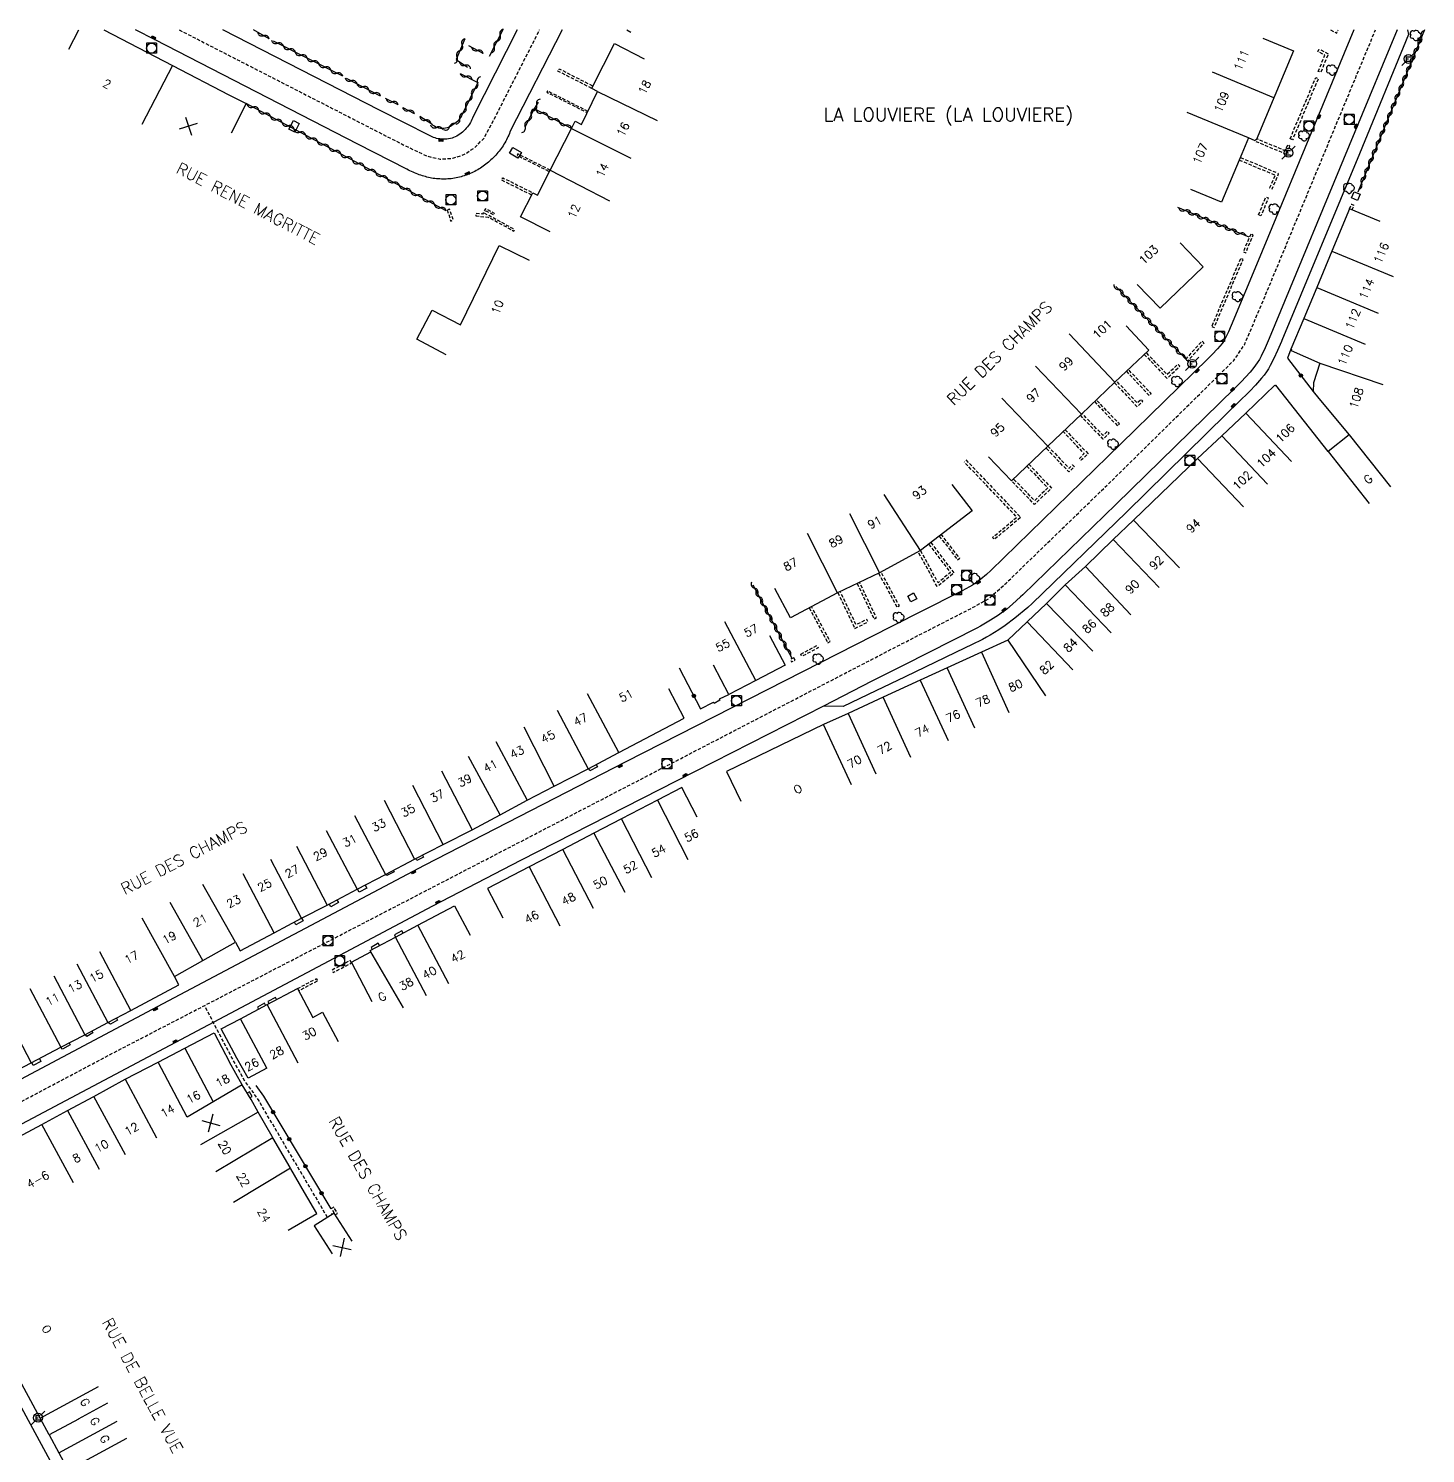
# Model space of a CAD drawing. Header units: millimetres. Extents: x 137000 to 138000, y 128000 to 129000.
# Drawn here: x 137395.5 to 137605.7, y 128785.8 to 129000.2 of the extents above; entities that cross this region are included whole.
import ezdxf
from ezdxf.enums import TextEntityAlignment as Align

# ---------------------------------------------------------------- set-up
doc = ezdxf.new("R2010")
doc.units = ezdxf.units.MM
doc.linetypes.add('DASHED', pattern=[0.75, 0.5, -0.25])
doc.layers.get('0').update_dxf_attribs({"linetype": 'CONTINUOUS'})
for name, color, linetype in [('w0001', 6, 'DASHED'), ('w0008', 7, 'CONTINUOUS'), ('w0100', 7, 'CONTINUOUS'), ('W0112', 1, 'DASHED'), ('w0300', 7, 'CONTINUOUS'), ('w0310', 3, 'CONTINUOUS'), ('w0322', 7, 'CONTINUOUS'), ('w0400', 7, 'CONTINUOUS'), ('w0420', 7, 'CONTINUOUS'), ('W0471', 7, 'CONTINUOUS'), ('w0980', 7, 'CONTINUOUS'), ('w0989', 7, 'CONTINUOUS'), ('w0991', 7, 'CONTINUOUS'), ('W1102', 7, 'CONTINUOUS'), ('W1471', 7, 'CONTINUOUS')]:
    doc.layers.add(name, color=color, linetype=linetype)
doc.styles.get("Standard").update_dxf_attribs({"font": 'romans.shx', "width": 0.85})

# ---------------------------------------------------------------- blocks, each defined once
blk = doc.blocks.new('T471')
for p, q in [((-0.333334, 0.333334), (-0.333334, -0.333334)), ((-0.333334, 0.333334), (0.333334, 0.333334)), ((-0.333334, 0), (0, 0)), ((0.500001, 0.500001), (1.000002, 1.000002)), ((-0.500001, -0.500001), (-1.000002, -1.000002)), ((-0.333334, -0.333334), (0.333334, -0.333334))]:
    blk.add_line(p, q)
blk.add_ellipse((0, 0), major_axis=(0.471405, 0.471405), ratio=1, start_param=5.4977871438, end_param=11.780972451)
blk = doc.blocks.new('T400')
for p, q in [((-0.15, 0.3), (0.15, 0.3)), ((-0.15, -0.25), (-0.15, 0.3)), ((-0.15, 0.15), (0.15, 0.15)), ((-0.15, 0), (0.15, 0)), ((0.15, 0.3), (0.15, -0.25)), ((-0.15, -0.15), (0.15, -0.15)), ((-0.15, -0.25), (-0.15, -0.3)), ((-0.15, -0.3), (0.15, -0.3)), ((0.15, -0.3), (0.15, -0.25))]:
    blk.add_line(p, q)
blk = doc.blocks.new('T420')
for p, q in [((0.75, 0.75), (-0.75, 0.75)), ((-0.75, 0.75), (-0.75, -0.75)), ((0.75, 0.75), (0.75, -0.75)), ((0.75, -0.75), (-0.75, -0.75))]:
    blk.add_line(p, q)
blk.add_ellipse((0, 0), major_axis=(-0.53, 0.53), ratio=1, start_param=3.926991, end_param=10.210176)
blk = doc.blocks.new('T300')
for p, q in [((-0.8, 0.51), (-0.86, 0.34)), ((-0.86, 0.34), (-0.86, 0.17)), ((-0.86, 0.17), (-0.74, 0.06)), ((-0.69, 0.63), (-0.8, 0.51)), ((-0.8, -0.06), (-0.74, 0.06)), ((-0.74, 0.06), (-0.69, 0.11)), ((-0.57, 0.69), (-0.69, 0.63)), ((-0.46, 0.69), (-0.57, 0.69)), ((-0.29, 0.63), (-0.46, 0.69)), ((-0.29, 0.63), (-0.17, 0.74)), ((-0.23, 0.57), (-0.29, 0.63)), ((-0.17, 0.74), (-0.06, 0.8)), ((-0.06, 0.8), (0.06, 0.8)), ((0.06, 0.8), (0.23, 0.74)), ((0.23, 0.74), (0.34, 0.63)), ((0.34, 0.63), (0.4, 0.51)), ((0.46, 0.46), (0.34, 0.46)), ((0.4, 0.51), (0.4, 0.46)), ((0.57, 0.4), (0.46, 0.46)), ((0.57, 0.4), (0.69, 0.29)), ((0.69, 0.29), (0.74, 0.17)), ((0.74, 0.06), (0.69, -0.17)), ((0.74, 0.17), (0.74, 0.06)), ((-0.8, -0.17), (-0.8, -0.06)), ((-0.8, -0.23), (-0.8, -0.17)), ((-0.74, -0.34), (-0.8, -0.23)), ((-0.69, -0.4), (-0.74, -0.34)), ((-0.51, -0.46), (-0.69, -0.4)), ((-0.4, -0.46), (-0.51, -0.46)), ((-0.4, -0.46), (-0.34, -0.46)), ((-0.34, -0.46), (-0.34, -0.4)), ((-0.34, -0.51), (-0.34, -0.46)), ((-0.29, -0.63), (-0.34, -0.51)), ((-0.17, -0.74), (-0.29, -0.63)), ((-0.06, -0.8), (-0.17, -0.74)), ((0.06, -0.8), (-0.06, -0.8)), ((0.17, -0.74), (0.06, -0.8)), ((0.23, -0.69), (0.17, -0.74)), ((0.29, -0.46), (0.23, -0.46)), ((0.29, -0.63), (0.23, -0.69)), ((0.46, -0.4), (0.29, -0.46)), ((0.34, -0.51), (0.29, -0.63)), ((0.34, -0.51), (0.34, -0.46)), ((0.57, -0.34), (0.46, -0.4)), ((0.63, -0.29), (0.57, -0.34)), ((0.69, -0.17), (0.63, -0.29))]:
    blk.add_line(p, q)
blk = doc.blocks.new('t112o')
at = {"color": 0, "linetype": 'Continuous'}
for p, q in [((-0.5, 0.5), (0.5, 0.5)), ((-0.5, -0.5), (-0.5, 0.5)), ((0.5, 0.5), (0.5, -0.5)), ((0.5, -0.5), (-0.5, -0.5))]:
    blk.add_line(p, q, dxfattribs=at)
blk = doc.blocks.new('t310o')
at = {"color": 0, "linetype": 'Continuous'}
for centre, start, end in [((-0.5, 0.38), 216.8699, 323.1304), ((0.5, -0.37), 36.8699, 143.1303)]:
    blk.add_arc(centre, 0.625, start, end, dxfattribs=at)
blk = doc.blocks.new('t322o')
at = {"color": 0, "linetype": 'Continuous'}
for radius in [0.25, 0.15]:
    blk.add_circle((0, 0), radius, dxfattribs=at)
blk = doc.blocks.new('t991o')
at = {"color": 0, "linetype": 'Continuous'}
for p, q in [((-1, 1), (1, -1)), ((-1, -1), (1, 1))]:
    blk.add_line(p, q, dxfattribs=at)
blk = doc.blocks.new('T1471')
at = {"color": 0, "linetype": 'Continuous', "flags": 128}
blk.add_lwpolyline([(-0.75, -0.5), (-0.75, 0.5), (0.75, 0.5), (0.75, -0.5), (-0.75, -0.5)], dxfattribs=at)

msp = doc.modelspace()

# ---------------------------------------------------------------- linework, layer by layer
at = {"layer": 'w0001', "flags": 128}
for points in [[(137292.49, 128776), (137308.42, 128789.08), (137324.67, 128798.32), (137340, 128807.02), (137364.55, 128821.47), (137378.3, 128830.16), (137408.28, 128846.05), (137526.91, 128907.59), (137538.05, 128913.29), (137540.02, 128914.42), (137542.64, 128916.75), (137558.45, 128932.08), (137574.46, 128947.84), (137576.91, 128950.26), (137578.5, 128952.6), (137581.34, 128959.3), (137598.22, 129000)], [(137418.2, 129000), (137451.77, 128982.78), (137455.48, 128981.01), (137457.46, 128980.56), (137459.37, 128980.67), (137461.14, 128981.27), (137462.81, 128982.38), (137464.07, 128983.72), (137465.54, 128986.45), (137472.44, 129000)], [(137440.52, 128821.3), (137437.99, 128825.58), (137433.59, 128833.04), (137430.22, 128838.81), (137429.37, 128840.07), (137428.2, 128841.62), (137426.33, 128844.95), (137422.01, 128853.18)]]:
    msp.add_lwpolyline(points, dxfattribs=at)
at = {"layer": 'w0008', "flags": 128}
for points in [[(137603.02, 129000), (137603.2, 128999.29), (137595.81, 128981.36), (137584.13, 128953.25), (137584.07, 128953.11), (137583.45, 128951.73), (137582.92, 128950.57), (137582.38, 128949.47), (137582.12, 128949), (137581.83, 128948.55), (137581.48, 128948.05), (137581.09, 128947.58), (137580.14, 128946.52), (137579.29, 128945.65), (137575.82, 128942.24), (137560.77, 128927.44), (137546.58, 128913.68), (137545.91, 128913.07), (137543.94, 128911.47), (137542.48, 128910.36), (137541.52, 128909.69), (137540.9, 128909.29), (137540.26, 128908.91), (137539.68, 128908.59), (137539.09, 128908.28), (137537.45, 128907.46), (137536.47, 128906.98), (137527.44, 128902.62), (137523.02, 128900.55), (137518.14, 128898.18), (137515.16, 128898.22), (137493.07, 128887.01), (137469.57, 128874.98), (137456.33, 128868.13), (137416.79, 128847.17), (137379.6, 128827.43)], [(137594.96, 129000), (137590.23, 128988.61), (137580.56, 128965.25), (137576.52, 128955.5), (137576.11, 128954.56), (137575.67, 128953.66), (137575.43, 128953.23), (137575.15, 128952.82), (137574.82, 128952.4), (137574.46, 128952), (137573.63, 128951.16), (137573.02, 128950.55), (137559.88, 128937.68), (137540.35, 128918.66), (137539.66, 128918.02), (137538.84, 128917.33), (137538.44, 128917.02), (137538.02, 128916.73), (137537.57, 128916.44), (137537.11, 128916.17), (137536.01, 128915.58), (137535.34, 128915.23), (137525.28, 128910.14), (137485.42, 128889.83), (137455.06, 128874.27), (137415.76, 128853.42), (137383.13, 128836.11)], [(137475.82, 129000), (137467.98, 128984.64), (137467.89, 128984.4), (137467.79, 128984.16), (137467.68, 128983.92), (137467.57, 128983.69), (137467.45, 128983.46), (137467.33, 128983.23), (137467.2, 128983.01), (137467.07, 128982.78), (137466.93, 128982.57), (137466.78, 128982.35), (137466.63, 128982.14), (137466.48, 128981.93), (137466.33, 128981.73), (137466.16, 128981.53), (137466, 128981.34), (137465.83, 128981.14), (137465.66, 128980.96), (137465.48, 128980.77), (137465.29, 128980.59), (137465.11, 128980.42), (137464.92, 128980.25), (137464.73, 128980.08), (137464.54, 128979.93), (137464.34, 128979.77), (137464.14, 128979.63), (137463.95, 128979.48), (137463.74, 128979.34), (137463.54, 128979.21), (137463.33, 128979.08), (137463.12, 128978.95), (137462.9, 128978.83), (137462.68, 128978.71), (137462.46, 128978.6), (137462.24, 128978.49), (137462.01, 128978.39), (137461.78, 128978.29), (137461.55, 128978.2), (137461.32, 128978.11), (137461.09, 128978.03), (137460.85, 128977.96), (137460.62, 128977.89), (137460.38, 128977.82), (137460.14, 128977.76), (137459.89, 128977.71), (137459.65, 128977.67), (137459.4, 128977.63), (137459.15, 128977.6), (137458.9, 128977.57), (137458.65, 128977.56), (137458.4, 128977.54), (137458.16, 128977.54), (137457.91, 128977.54), (137457.66, 128977.55), (137457.41, 128977.56), (137457.16, 128977.57), (137456.91, 128977.6), (137456.66, 128977.62), (137456.42, 128977.65), (137456.18, 128977.69), (137455.95, 128977.74), (137455.71, 128977.79), (137455.48, 128977.85), (137455.25, 128977.91), (137455.02, 128977.98), (137454.79, 128978.05), (137454.56, 128978.12), (137454.33, 128978.2), (137454.09, 128978.28), (137453.86, 128978.37), (137453.62, 128978.47), (137453.39, 128978.57), (137453.16, 128978.67), (137452.93, 128978.78), (137452.7, 128978.9), (137452.48, 128979.02), (137445.09, 128982.81), (137414.58, 128998.5), (137411.65, 129000)], [(137469.06, 129000), (137462.45, 128986.97), (137462.35, 128986.73), (137462.25, 128986.5), (137462.14, 128986.27), (137462.02, 128986.04), (137461.88, 128985.82), (137461.74, 128985.61), (137461.58, 128985.4), (137461.41, 128985.2), (137461.23, 128985), (137461.04, 128984.81), (137460.84, 128984.63), (137460.64, 128984.46), (137460.42, 128984.3), (137460.2, 128984.15), (137459.97, 128984.02), (137459.74, 128983.91), (137459.5, 128983.81), (137459.26, 128983.72), (137459.01, 128983.65), (137458.75, 128983.6), (137458.49, 128983.56), (137458.22, 128983.54), (137457.96, 128983.54), (137457.69, 128983.55), (137457.43, 128983.58), (137457.16, 128983.62), (137456.93, 128983.67), (137456.71, 128983.73), (137456.49, 128983.8), (137456.28, 128983.88), (137456.07, 128983.98), (137455.87, 128984.09), (137448.35, 128987.92), (137424.77, 129000)], [(137601.5, 129000), (137595.11, 128984.66), (137582.21, 128953.56), (137581.61, 128952.17), (137581.03, 128950.92), (137580.75, 128950.39), (137580.42, 128949.88), (137579.91, 128949.18), (137579.36, 128948.51), (137578, 128947.01), (137577.02, 128946.01), (137559.22, 128928.62), (137545.15, 128914.99), (137544.82, 128914.69), (137543.6, 128913.59), (137542.72, 128912.84), (137542.11, 128912.35), (137541.5, 128911.92), (137540.29, 128911.15), (137538.78, 128910.26), (137538.22, 128909.96), (137527.23, 128904.38), (137522.41, 128901.99), (137515.16, 128898.22)], [(137499.48, 128899.32), (137499.57, 128899.12), (137498.69, 128898.65), (137498.6, 128898.85)], [(137480.97, 128889.45), (137481.15, 128889.11), (137479.98, 128888.52), (137479.82, 128888.83)], [(137454.8, 128875.8), (137454.95, 128875.5), (137453.98, 128875.01), (137453.83, 128875.3)], [(137450.41, 128873.52), (137450.53, 128873.28), (137449.43, 128872.72), (137449.31, 128872.95)], [(137446.18, 128871.31), (137446.43, 128870.83), (137445.26, 128870.24), (137445.02, 128870.7)], [(137441.94, 128869.08), (137442.16, 128868.66), (137441.01, 128868.04), (137440.79, 128868.47)], [(137436.63, 128866.3), (137436.85, 128865.92), (137435.77, 128865.33), (137435.56, 128865.73)], [(137451.88, 128864.07), (137451.7, 128864.41), (137450.59, 128863.81), (137450.75, 128863.48)], [(137448.32, 128862.21), (137448.15, 128862.54), (137447.07, 128861.92), (137447.22, 128861.63)], [(137432.86, 128854.08), (137432.69, 128854.4), (137431.53, 128853.79), (137431.7, 128853.47)], [(137431.2, 128853.21), (137431.03, 128853.51), (137429.97, 128852.93), (137430.13, 128852.63)], [(137408.76, 128851.29), (137408.93, 128850.96), (137407.84, 128850.36), (137407.48, 128850.61)], [(137405.08, 128849.35), (137405.23, 128849.07), (137404.28, 128848.51), (137404.1, 128848.84)], [(137401.63, 128847.54), (137401.79, 128847.24), (137400.65, 128846.63), (137400.39, 128846.89)], [(137397.17, 128845.2), (137397.4, 128844.76), (137396.25, 128844.16), (137396.02, 128844.6)], [(137428.85, 128839.31), (137429.17, 128839.49), (137428.8, 128840.19), (137428.45, 128839.98)], [(137390.73, 128799.49), (137397.12, 128787.74)], [(137397.12, 128787.74), (137411.29, 128761.65), (137432.95, 128721.66)]]:
    msp.add_lwpolyline(points, dxfattribs=at)
at = {"layer": 'w0100', "flags": 128}
for points in [[(137401.61, 128997.1), (137403.11, 129000)], [(137406.88, 129000), (137417.21, 128994.63), (137425.68, 128990.23), (137428.28, 128988.91), (137426.01, 128984.45)], [(137581.25, 128998.77), (137585.87, 128996.85), (137580.27, 128983.4), (137580.17, 128983.43), (137580.12, 128983.31), (137579.11, 128983.73), (137578.12, 128981.37), (137575.05, 128974.05), (137570.44, 128975.98)], [(137474.03, 128969.6), (137469.58, 128971.87), (137471.42, 128975.48), (137472.12, 128975.15), (137474.05, 128978.88), (137477.22, 128985.17), (137477.77, 128986.26), (137478.74, 128985.78), (137481.15, 128990.74), (137480.28, 128991.2), (137480.4, 128991.45), (137483.73, 128997.93), (137488.18, 128995.64)], [(137598.91, 128971.15), (137594.3, 128973.07), (137591.66, 128966.72), (137589.37, 128961.22), (137587.43, 128956.56), (137585.46, 128951.95), (137585.58, 128951.88), (137585.52, 128951.75), (137589.86, 128949.83), (137588.87, 128946.9), (137588.83, 128945.57), (137589.69, 128944.51), (137594.28, 128939.08), (137591.09, 128936.55), (137583.24, 128946.52), (137583.12, 128946.44), (137583.05, 128946.52), (137578.7, 128942.33), (137575.08, 128938.89), (137571.46, 128935.48), (137561.82, 128926.24), (137558.76, 128923.29), (137554.56, 128919.26), (137551.53, 128916.49), (137548.71, 128913.69), (137545.82, 128910.92), (137542.91, 128908.18), (137538.91, 128906.37), (137533.76, 128904.01), (137529.71, 128902.14), (137524.13, 128899.56), (137518.88, 128897.14), (137515.16, 128895.46), (137500.56, 128888.41), (137502.74, 128883.91)], [(137458.37, 128951.1), (137453.94, 128953.44), (137456.26, 128957.84), (137460.51, 128955.62), (137466.36, 128967.55), (137470.85, 128965.35)], [(137568.82, 128967.94), (137572.29, 128964.34), (137565.8, 128958.1), (137562.34, 128961.7)], [(137560.68, 128955.45), (137564.12, 128951.82), (137559.02, 128946.99), (137553.96, 128942.18), (137548.89, 128937.33), (137543.45, 128932.15), (137540, 128935.77)], [(137534.49, 128931.59), (137537.53, 128927.62), (137529.74, 128921.65), (137523.59, 128918.31), (137517.24, 128915.29), (137510.17, 128911.52), (137507.82, 128915.93)], [(137507.04, 128908.84), (137509.37, 128904.42), (137504.96, 128902.09), (137500.93, 128899.99), (137498.62, 128904.42)], [(137391.69, 128842.35), (137395.95, 128844.56), (137400.39, 128846.89), (137404, 128848.79), (137407.48, 128850.61), (137410.91, 128852.44), (137418.13, 128856.29), (137417.51, 128857.57), (137421.74, 128859.93), (137426.66, 128862.69), (137427.37, 128861.42), (137427.37, 128861.42), (137432.49, 128864.1), (137436.63, 128866.3), (137440.48, 128868.3), (137444.96, 128870.67), (137449.23, 128872.91), (137453.63, 128875.2), (137457.92, 128877.4), (137462.28, 128879.64), (137466.48, 128881.85), (137470.54, 128884.08), (137474.65, 128886.17), (137479.73, 128888.78), (137484.35, 128891.26), (137494.21, 128896.43), (137491.89, 128900.86)], [(137496.15, 128881.53), (137493.86, 128885.97), (137490.17, 128884.06), (137484.74, 128881.28), (137480.62, 128879.12), (137475.92, 128876.67), (137470.87, 128874.05), (137464.62, 128870.81), (137466.92, 128866.37)], [(137447.23, 128853.74), (137444.13, 128859.69), (137447.06, 128861.24), (137446.92, 128861.48), (137450.75, 128863.48), (137454.1, 128865.26), (137459.64, 128868.18), (137461.97, 128863.76)], [(137426.86, 128845.24), (137424.54, 128849.67), (137427.45, 128851.19), (137431.43, 128853.33), (137435.99, 128855.72), (137435.99, 128855.72), (137438.31, 128851.37), (137439.78, 128852.16), (137442.13, 128847.74)], [(137403.03, 128790.95), (137398.64, 128788.57), (137397.26, 128791.1), (137385.77, 128812.28), (137379.63, 128823.63), (137380.32, 128826.03), (137384.87, 128828.46), (137390.24, 128831.32), (137394.73, 128833.76), (137397.55, 128835.28), (137401.39, 128837.36), (137405.37, 128839.51), (137410.09, 128842.08), (137415.03, 128844.66), (137419.05, 128846.78), (137423.48, 128849.09), (137425.79, 128844.66)], [(137434.58, 128819.35), (137438.9, 128821.86), (137437.05, 128825.04), (137437.05, 128825.04), (137434.99, 128828.59), (137434.88, 128828.78), (137434.88, 128828.78), (137432.29, 128833.27), (137432.18, 128833.45), (137432.18, 128833.45), (137430.09, 128837.15), (137429.02, 128839.02), (137429.02, 128839.02), (137427.7, 128841.26), (137425.79, 128844.66)], [(137431.4, 128843.74), (137428.56, 128842.23), (137426.86, 128845.24)], [(137444.21, 128817.74), (137441.5, 128821.94), (137438.51, 128820.01), (137441.22, 128815.81)], [(137398.64, 128788.57), (137400.08, 128785.88), (137401.51, 128783.25), (137402.96, 128780.6), (137404.39, 128777.96), (137405.81, 128775.33), (137407.23, 128772.68), (137409.95, 128767.68), (137412.29, 128763.36), (137415.33, 128757.75), (137417.19, 128754.27), (137421.6, 128756.62)]]:
    msp.add_lwpolyline(points, dxfattribs=at)
at = {"layer": 'W0112', "flags": 128}
for points in [[(137591.47, 129000), (137592.38, 128999.49), (137592.59, 129000)], [(137480.28, 128991.2), (137475.18, 128993.8), (137475.36, 128994.15), (137480.45, 128991.55)], [(137479.69, 128987.74), (137473.63, 128990.8), (137473.53, 128990.61), (137479.6, 128987.55)], [(137580.19, 128983.22), (137584.8, 128981.3), (137585.34, 128982.51), (137584.97, 128982.68), (137584.6, 128981.82), (137580.34, 128983.59)], [(137474.05, 128978.88), (137469.16, 128981.32), (137469.05, 128981.11), (137473.95, 128978.66)], [(137577.71, 128980.41), (137583.12, 128978.15), (137582.29, 128976.23), (137582.66, 128976.07), (137583.64, 128978.36), (137577.87, 128980.78)], [(137471.25, 128975.13), (137466.73, 128977.38), (137466.9, 128977.74), (137471.42, 128975.48)], [(137594.3, 128973.07), (137594.59, 128973.78), (137594.96, 128973.63), (137594.67, 128972.91)], [(137563.43, 128951.17), (137566.85, 128947.56), (137568.78, 128949.39), (137568.51, 128949.68), (137568.51, 128949.68), (137566.86, 128948.13), (137563.72, 128951.44)], [(137560.73, 128948.62), (137564.17, 128944.98), (137564.46, 128945.26), (137561.02, 128948.89)], [(137558.93, 128946.9), (137562.37, 128943.28), (137563.23, 128944.12), (137562.95, 128944.4), (137562.38, 128943.85), (137559.22, 128947.18)], [(137553.78, 128942), (137557.21, 128938.41), (137558.16, 128939.32), (137557.89, 128939.61), (137557.22, 128938.97), (137554.06, 128942.28)], [(137555.93, 128944.05), (137559.39, 128940.42), (137559.68, 128940.69), (137556.22, 128944.32)], [(137551.51, 128939.83), (137554.96, 128936.22), (137553.94, 128935.23), (137553.66, 128935.52), (137554.39, 128936.23), (137551.22, 128939.56)], [(137548.92, 128937.36), (137552.1, 128934.03), (137552.63, 128934.54), (137552.91, 128934.25), (137552.08, 128933.47), (137548.63, 128937.09)], [(137536.59, 128935.28), (137544.83, 128926.64), (137540.85, 128923.3), (137540.59, 128923.61), (137544.25, 128926.67), (137536.3, 128935)], [(137546.05, 128934.63), (137549.47, 128931.05), (137546.91, 128928.59), (137543.45, 128932.15)], [(137545.76, 128934.35), (137548.9, 128931.06), (137546.92, 128929.16), (137543.74, 128932.43)], [(137532.58, 128923.82), (137535.33, 128920.24), (137535.65, 128920.48), (137532.9, 128924.07)], [(137531.29, 128922.84), (137534.8, 128918.27), (137532.52, 128916.39), (137532.26, 128916.23), (137529.41, 128921.47)], [(137530.98, 128922.6), (137534.25, 128918.33), (137532.4, 128916.8), (137529.76, 128921.66)], [(137520.22, 128916.71), (137522.76, 128911.36), (137523.12, 128911.53), (137520.58, 128916.88)], [(137523.45, 128918.23), (137526.22, 128913.14), (137526.57, 128913.33), (137523.8, 128918.42)], [(137517.31, 128915.32), (137519.88, 128909.91), (137521.86, 128910.93), (137521.68, 128911.29), (137520.07, 128910.46), (137517.67, 128915.49)], [(137513, 128913.03), (137515.81, 128907.75), (137516.16, 128907.94), (137513.35, 128913.22)], [(137444.12, 128859.59), (137443.94, 128859.95), (137441.19, 128858.5), (137441.38, 128858.14), (137444.12, 128859.59)], [(137435.99, 128855.72), (137438.86, 128857.23), (137439.04, 128856.88), (137436.18, 128855.37)], [(137441.66, 128821.69), (137442.02, 128821.9), (137441.46, 128822.85), (137441.11, 128822.65), (137441.47, 128822.04), (137441.14, 128821.85), (137441.2, 128821.74)]]:
    msp.add_lwpolyline(points, dxfattribs=at)
for points in [[(137589.6, 128993.74), (137590.6, 128996.2), (137589.56, 128996.75), (137589.75, 128997.11), (137591.11, 128996.39), (137589.97, 128993.59)], [(137585.37, 128983.61), (137589.24, 128992.84), (137589.61, 128992.69), (137585.74, 128983.45)], [(137580.62, 128972.16), (137581.72, 128974.85), (137582.09, 128974.7), (137580.99, 128972.01)], [(137458.53, 128972.91), (137459.07, 128971.23), (137459.44, 128971.35), (137458.9, 128973.03)], [(137462.82, 128972.01), (137464.71, 128971.82), (137468.57, 128969.72), (137468.69, 128969.94), (137464.19, 128972.38), (137464.41, 128972.75), (137465.53, 128972.17), (137465.65, 128972.39), (137464.31, 128973.08), (137463.85, 128972.29), (137462.85, 128972.38)], [(137578.34, 128966.61), (137578.71, 128966.46), (137579.82, 128969.16), (137579.45, 128969.31)], [(137573.57, 128955.38), (137573.94, 128955.22), (137578.3, 128965.46), (137577.93, 128965.61)], [(137569.66, 128950.41), (137572.11, 128953.17), (137572.4, 128952.9), (137569.96, 128950.14)], [(137511.73, 128906.07), (137514.17, 128907.35), (137514.35, 128907), (137511.91, 128905.71)], [(137510.68, 128905.52), (137510.16, 128905.25), (137510.34, 128904.89), (137510.87, 128905.16)]]:
    msp.add_lwpolyline(points, close=True, dxfattribs=at)
at = {"layer": 'w0310', "flags": 128}
for points in [[(137431.75, 128998.63), (137429.4, 129000)], [(137442.81, 128993.04), (137432.41, 128998.29)], [(137461.16, 128998.67), (137459.86, 128995.53), (137461.6, 128994.41)], [(137466.92, 129000), (137464.85, 128995.99)], [(137485.57, 129000), (137486.15, 128999.67)], [(137605.58, 129000), (137595.54, 128975.56)], [(137463.95, 128996.42), (137461.81, 128997.62)], [(137448.51, 128990.04), (137443.39, 128992.69)], [(137460.5, 128993.43), (137463.12, 128992.08), (137460.68, 128987.06), (137460.54, 128986.83), (137460.4, 128986.62), (137460.23, 128986.42), (137460.06, 128986.23), (137459.87, 128986.05), (137459.67, 128985.89), (137459.45, 128985.74), (137459.23, 128985.6), (137459.01, 128985.47), (137458.78, 128985.36), (137458.54, 128985.27), (137458.29, 128985.21), (137458.04, 128985.17), (137457.77, 128985.16), (137457.52, 128985.18), (137457.28, 128985.22), (137457.04, 128985.29), (137456.82, 128985.38), (137456.61, 128985.49), (137456.4, 128985.63), (137456.21, 128985.79), (137454.41, 128986.97)], [(137451.16, 128988.71), (137449.23, 128989.68)], [(137458.36, 128972.76), (137444, 128980.54), (137428.28, 128988.91)], [(137453.59, 128987.37), (137451.93, 128988.29)], [(137471.64, 128988.1), (137470.24, 128985.45)], [(137477.22, 128985.17), (137471.65, 128988.1), (137472.25, 128989.12)], [(137579.22, 128968.79), (137568.46, 128973.27)], [(137569.96, 128950.14), (137559.13, 128961.39)], [(137510.43, 128905.41), (137504.55, 128916.46)]]:
    msp.add_lwpolyline(points, dxfattribs=at)
at = {"layer": 'w0322', "flags": 128}
for points in [[(137585.46, 128951.95), (137584.98, 128950.59), (137588.83, 128945.57)], [(137493.46, 128903.99), (137496.67, 128897.82), (137498.6, 128898.85)], [(137499.49, 128899.32), (137500.93, 128899.99)], [(137429.72, 128841.12), (137430.88, 128839.54), (137441.04, 128822.6)]]:
    msp.add_lwpolyline(points, dxfattribs=at)
at = {"layer": 'W1102', "flags": 128}
for points in [[(137417.21, 128994.63), (137412.6, 128985.75)], [(137582.94, 128989.79), (137573.7, 128993.65)], [(137481.15, 128990.74), (137490.15, 128986.37)], [(137579.11, 128983.73), (137569.88, 128987.59)], [(137477.22, 128985.17), (137486.15, 128980.68)], [(137474.05, 128978.88), (137482.93, 128974.28)], [(137591.66, 128966.72), (137600.89, 128962.88)], [(137589.37, 128961.22), (137598.6, 128957.38)], [(137587.43, 128956.56), (137596.67, 128952.72)], [(137559.02, 128946.99), (137552.14, 128954.24)], [(137547.06, 128949.41), (137553.96, 128942.18)], [(137589.86, 128949.83), (137599.33, 128946.63)], [(137548.89, 128937.33), (137541.98, 128944.56)], [(137578.7, 128942.33), (137585.57, 128935.03)], [(137575.08, 128938.89), (137581.96, 128931.63)], [(137594.28, 128939.08), (137600.49, 128931.24)], [(137591.09, 128936.55), (137597.29, 128928.71)], [(137571.46, 128935.48), (137578.34, 128928.23)], [(137529.74, 128921.65), (137524.28, 128930.06)], [(137519.05, 128927.22), (137523.59, 128918.31)], [(137561.82, 128926.24), (137568.75, 128919.04)], [(137517.24, 128915.29), (137512.74, 128924.22)], [(137565.69, 128916.08), (137558.76, 128923.29)], [(137554.56, 128919.26), (137561.4, 128911.97)], [(137558.44, 128909.25), (137551.53, 128916.49)], [(137548.71, 128913.69), (137555.69, 128906.52)], [(137504.96, 128902.09), (137500.31, 128910.94)], [(137552.7, 128903.67), (137545.82, 128910.92)], [(137542.91, 128908.18), (137548.55, 128899.76)], [(137538.91, 128906.37), (137543.05, 128897.27)], [(137537.93, 128894.93), (137533.76, 128904.01)], [(137529.71, 128902.14), (137533.9, 128893.07)], [(137484.35, 128891.26), (137479.66, 128900.09)], [(137528.32, 128890.48), (137524.13, 128899.56)], [(137475.08, 128897.63), (137479.73, 128888.78)], [(137519.38, 128886.4), (137515.16, 128895.46)], [(137518.88, 128897.14), (137523.03, 128888.04)], [(137474.65, 128886.17), (137470.1, 128895.08)], [(137465.86, 128892.91), (137470.54, 128884.08)], [(137466.48, 128881.85), (137461.74, 128890.65)], [(137457.66, 128888.51), (137462.28, 128879.64)], [(137457.92, 128877.4), (137453.36, 128886.29)], [(137449.04, 128884.08), (137453.63, 128875.2)], [(137490.17, 128884.06), (137494.74, 128875.17)], [(137444.6, 128881.77), (137449.23, 128872.91)], [(137489.34, 128872.4), (137484.74, 128881.28)], [(137440.3, 128879.52), (137444.96, 128870.67)], [(137480.62, 128879.12), (137485.25, 128870.26)], [(137435.83, 128877.15), (137440.48, 128868.3)], [(137480.54, 128867.8), (137475.92, 128876.67)], [(137436.63, 128866.3), (137432.01, 128875.16)], [(137470.87, 128874.05), (137475.47, 128865.17)], [(137432.49, 128864.1), (137427.85, 128873)], [(137426.66, 128862.69), (137421.78, 128871.41)], [(137421.74, 128859.93), (137416.86, 128868.66)], [(137417.51, 128857.57), (137412.63, 128866.3)], [(137458.78, 128856.42), (137454.1, 128865.26)], [(137455.41, 128854.63), (137450.75, 128863.48)], [(137410.91, 128852.44), (137406.28, 128861.27)], [(137451.94, 128852.82), (137447.06, 128861.24)], [(137402.81, 128859.45), (137407.48, 128850.61)], [(137399.36, 128857.64), (137404, 128848.79)], [(137395.74, 128855.75), (137400.39, 128846.89)], [(137391.31, 128853.42), (137395.95, 128844.56)], [(137436.12, 128844.5), (137431.43, 128853.33)], [(137431.4, 128843.74), (137427.45, 128851.19)], [(137419.05, 128846.78), (137423.3, 128838.68)], [(137419.38, 128836.37), (137415.03, 128844.66)], [(137410.09, 128842.08), (137414.8, 128833.26)], [(137410.14, 128830.72), (137405.37, 128839.51)], [(137427.7, 128841.26), (137419.38, 128836.37)], [(137401.39, 128837.36), (137406.15, 128828.56)], [(137402.3, 128826.49), (137397.55, 128835.28)], [(137430.09, 128837.15), (137421.4, 128832.19)], [(137432.29, 128833.27), (137423.71, 128828.13)], [(137434.94, 128828.69), (137426.35, 128823.56)], [(137397.26, 128791.1), (137406.05, 128795.87)], [(137407.42, 128793.33), (137403.02, 128790.95)], [(137400.08, 128785.88), (137408.87, 128790.65)], [(137410.29, 128788.03), (137401.51, 128783.25)]]:
    msp.add_lwpolyline(points, dxfattribs=at)

# ---------------------------------------------------------------- block references
at = {"layer": 'W0112'}
for p, rotation in [((137595.27, 128974.99), 246.8861833889234), ((137528.5, 128914.58), 28.26587312456972)]:
    msp.add_blockref('t112o', p, dxfattribs=dict(at, rotation=rotation))
at = {"layer": 'w0300'}
for p in [(137604.29, 128999.16), (137591.7, 128993.93), (137587.5, 128984.05), (137594.27, 128976.15), (137583.05, 128973.03), (137577.5, 128959.85), (137568.39, 128947.09), (137558.77, 128937.64), (137537.88, 128917.43), (137526.5, 128911.57), (137514.39, 128905.31)]:
    msp.add_blockref('T300', p, dxfattribs=at)
at = {"layer": 'w0310'}
for p, rotation in [((137466.51, 128999.2), 242.6367457154324), ((137430.88, 128999.13), 149.7833838897114), ((137432.99, 128998), 153.197745380995), ((137460.78, 128997.75), 247.561137911013), ((137465.59, 128997.43), 242.6367457154324), ((137604.65, 128997.74), 247.6660965309083), ((137605.13, 128998.91), 247.6660965309083), ((137434.78, 128997.09), 153.197745380995), ((137436.56, 128996.19), 153.197745380995), ((137438.35, 128995.29), 153.197745380995), ((137460.01, 128995.9), 247.561137911013), ((137463.07, 128996.91), 150.6675116302938), ((137603.51, 128994.97), 247.6660965309083), ((137604.08, 128996.35), 247.6660965309083), ((137440.13, 128994.39), 153.197745380995), ((137441.92, 128993.49), 153.197745380995), ((137461.21, 128994.66), 326.970944150478), ((137602.94, 128993.58), 247.6660965309083), ((137444.07, 128992.34), 152.6452795765035), ((137445.85, 128991.42), 152.6452795765035), ((137461.39, 128992.97), 332.5783166729919), ((137463.1, 128992.03), 244.0256677152311), ((137601.8, 128990.8), 247.6660965309083), ((137602.37, 128992.19), 247.6660965309083), ((137447.62, 128990.5), 152.6452795765035), ((137450.27, 128989.16), 153.2820256338165), ((137462.22, 128990.23), 244.0256677152311), ((137472, 128988.71), 59.61712523421146), ((137601.23, 128989.42), 247.6660965309083), ((137429.29, 128988.37), 151.9721773368664), ((137431.05, 128987.43), 151.9721773368664), ((137452.72, 128987.85), 151.1699466598164), ((137460.42, 128986.66), 235.4269387221089), ((137461.35, 128988.43), 244.0256677152311), ((137471.18, 128987.22), 242.0837494310748), ((137472.8, 128987.5), 152.2763610648805), ((137600.09, 128986.64), 247.6660965309083), ((137600.66, 128988.03), 247.6660965309083), ((137432.82, 128986.49), 151.9721773368664), ((137434.59, 128985.55), 151.9721773368664), ((137436.35, 128984.61), 151.9721773368664), ((137455.27, 128986.41), 146.6411026633223), ((137456.95, 128985.33), 157.9288118471446), ((137458.88, 128985.42), 205.3215460308672), ((137470.24, 128985.45), 242.0837494310748), ((137474.57, 128986.57), 152.2763610648805), ((137476.34, 128985.64), 152.2763610648805), ((137599.52, 128985.25), 247.6660965309083), ((137438.12, 128983.67), 151.9721773368664), ((137439.88, 128982.73), 151.9721773368664), ((137598.38, 128982.48), 247.6660965309083), ((137598.95, 128983.87), 247.6660965309083), ((137441.65, 128981.79), 151.9721773368664), ((137443.41, 128980.85), 151.9721773368664), ((137597.81, 128981.09), 247.6660965309083), ((137445.17, 128979.9), 151.5652165679102), ((137446.93, 128978.95), 151.5652165679102), ((137596.67, 128978.32), 247.6660965309083), ((137597.24, 128979.7), 247.6660965309083), ((137448.69, 128978), 151.5652165679102), ((137450.45, 128977.05), 151.5652165679102), ((137452.21, 128976.1), 151.5652165679102), ((137596.1, 128976.93), 247.6660965309083), ((137453.97, 128975.14), 151.5652165679102), ((137455.73, 128974.19), 151.5652165679102), ((137457.48, 128973.24), 151.5652165679102), ((137569.53, 128972.83), 157.3734307804059), ((137570.92, 128972.25), 157.3734307804059), ((137572.3, 128971.67), 157.3734307804059), ((137573.69, 128971.1), 157.3734307804059), ((137575.07, 128970.52), 157.3734307804059), ((137576.45, 128969.94), 157.3734307804059), ((137577.84, 128969.36), 157.3734307804059), ((137559.56, 128960.95), 133.9075673390278), ((137560.6, 128959.87), 133.9075673390278), ((137561.64, 128958.79), 133.9075673390278), ((137562.68, 128957.71), 133.9075673390278), ((137563.72, 128956.63), 133.9075673390278), ((137564.76, 128955.55), 133.9075673390278), ((137565.8, 128954.47), 133.9075673390278), ((137566.84, 128953.39), 133.9075673390278), ((137567.88, 128952.3), 133.9075673390278), ((137568.92, 128951.22), 133.9075673390278), ((137504.79, 128916), 118.0433264782844), ((137505.49, 128914.68), 118.0433264782844), ((137506.2, 128913.36), 118.0433264782844), ((137506.9, 128912.03), 118.0433264782844), ((137507.61, 128910.71), 118.0433264782844), ((137508.32, 128909.38), 118.0433264782844), ((137509.02, 128908.06), 118.0433264782844), ((137509.73, 128906.74), 118.0433264782844)]:
    msp.add_blockref('t310o', p, dxfattribs=dict(at, rotation=rotation))
at = {"layer": 'w0322'}
for p, rotation in [((137587, 128947.97), 307.543226653247), ((137495.65, 128899.77), 297.5358717614994), ((137432.32, 128837.15), 300.9358988214244), ((137434.76, 128833.08), 300.9358988214244), ((137437.2, 128829), 300.9358988214244), ((137439.64, 128824.93), 300.9358988214244)]:
    msp.add_blockref('t322o', p, dxfattribs=dict(at, rotation=rotation))
at = {"layer": 'w0400'}
for p, rotation in [((137414.33, 128998.82), 62.93301610699795), ((137589.7, 128986.94), 157.5156595530113), ((137595.3, 128985.51), 337.3761184992018), ((137457.57, 128983.39), 264.0437528277183), ((137461.59, 128978.38), 111.9344899653642), ((137571.38, 128948.73), 135.0378813036418), ((137576.7, 128945.89), 133.3936359557396), ((137576.83, 128943.44), 314.5591544978682), ((137538.47, 128916.86), 126.3396017877525), ((137542.33, 128912.71), 308.3422648290331), ((137484.58, 128889.23), 117.3650617977905), ((137494.31, 128887.82), 297.031127718154), ((137453.49, 128873.27), 117.9493680526087), ((137457.13, 128868.71), 297.3570964940369), ((137414.64, 128852.65), 117.9436588910736), ((137417.57, 128847.75), 297.9252445747268)]:
    msp.add_blockref('T400', p, dxfattribs=dict(at, rotation=rotation))
at = {"layer": 'w0420'}
for p in [(137414.05, 128997.25), (137594.25, 128986.53), (137588.21, 128985.53), (137459.07, 128974.41), (137463.85, 128975), (137574.77, 128953.87), (137575.1, 128947.5), (137570.26, 128935.18), (137536.66, 128917.9), (137535.18, 128915.75), (137540.18, 128914.18), (137502.06, 128899.04), (137491.58, 128889.56), (137440.59, 128862.93), (137442.35, 128859.9)]:
    msp.add_blockref('T420', p, dxfattribs=at)
at = {"layer": 'W0471'}
for p in [(137603.19, 128995.63), (137585.12, 128981.52), (137570.64, 128949.75), (137396.96, 128791.15)]:
    msp.add_blockref('T471', p, dxfattribs=at)
at = {"layer": 'w0991'}
for p, rotation in [((137419.6, 128985.52), 332.6647285028101), ((137422.96, 128835.51), 29.76794435268281), ((137442.72, 128816.77), 302.8282329299656)]:
    msp.add_blockref('t991o', p, dxfattribs=dict(at, rotation=rotation))
at = {"layer": 'W1471'}
for p, rotation in [((137435.48, 128985.49), 62.77878490439728), ((137468.8, 128981.49), 148.6862219784471)]:
    msp.add_blockref('T1471', p, dxfattribs=dict(at, rotation=rotation))

# ---------------------------------------------------------------- texts
at = {"layer": 'w0980'}
msp.add_text('LA LOUVIERE (LA LOUVIERE)', height=2, dxfattribs=at).set_placement((137533.94, 128987.11), align=Align.MIDDLE)
at = {"layer": 'w0989'}
for s, rotation, p in [('RUE RENE MAGRITTE', 332.5171, (137428.57, 128973.86)), ('RUE DES CHAMPS', 44.547, (137541.63, 128951.36)), ('RUE DES CHAMPS', 27.4172, (137418.92, 128875.4)), ('RUE DES CHAMPS', 299.961, (137446.61, 128827.15)), ('RUE DE BELLE VUE', 298.4713, (137412.69, 128796.01))]:
    msp.add_text(s, height=1.75, rotation=rotation, dxfattribs=at).set_placement(p, align=Align.MIDDLE)
at = {"layer": 'w0991'}
for s, rotation, p in [('111', 67.3734, (137578.04, 128995.45)), ('2', 332.5382, (137407.34, 128991.87)), ('18', 62.8349, (137488.23, 128991.37)), ('109', 67.3734, (137575.07, 128989.17)), ('16', 63.1518, (137485, 128985.03)), ('107', 67.3734, (137571.84, 128981.39)), ('14', 63.2709, (137481.89, 128978.88)), ('12', 66.2612, (137477.59, 128972.7)), ('103', 43.6625, (137564.08, 128966.17)), ('116', 67.1067, (137599.09, 128966.43)), ('114', 67.1067, (137596.9, 128961.01)), ('10', 68.1109, (137466.08, 128958.29)), ('112', 67.1067, (137594.83, 128956.49)), ('101', 43.6625, (137557.1, 128954.94)), ('110', 67.1067, (137593.67, 128951.06)), ('99', 43.6625, (137551.67, 128949.77)), ('97', 43.6625, (137546.76, 128944.99)), ('108', 71.3489, (137595.35, 128944.61)), ('95', 43.6625, (137541.34, 128939.8)), ('106', 43.6182, (137584.62, 128939.31)), ('104', 43.6182, (137581.78, 128935.57)), ('102', 43.6182, (137578.16, 128932.21)), ('G', 38.3527, (137597.11, 128932.39)), ('93', 37.4623, (137529.6, 128930.36)), ('91', 27.7644, (137522.86, 128925.88)), ('94', 43.6182, (137570.8, 128925.36)), ('89', 27.7644, (137517.05, 128923.04)), ('87', 27.7644, (137510.2, 128919.55)), ('92', 43.6182, (137565.24, 128919.81)), ('90', 43.6182, (137561.62, 128916.2)), ('88', 43.6182, (137557.88, 128912.71)), ('57', 27.7644, (137504.26, 128909.61)), ('86', 43.6182, (137555.16, 128910.25)), ('55', 27.7644, (137500, 128907.4)), ('84', 43.6182, (137552.32, 128907.41)), ('82', 43.6182, (137548.75, 128904.07)), ('80', 24.6697, (137544.05, 128901.34)), ('51', 27.6674, (137485.45, 128899.83)), ('78', 24.6697, (137539.14, 128899.02)), ('76', 24.6697, (137534.66, 128896.72)), ('47', 27.6674, (137478.6, 128896.22)), ('74', 28.3164, (137530.02, 128894.54)), ('45', 27.6674, (137473.69, 128893.63)), ('43', 27.6674, (137469.04, 128891.31)), ('72', 28.3164, (137524.34, 128891.95)), ('41', 27.6674, (137465.03, 128889.24)), ('70', 28.3164, (137519.82, 128889.89)), ('39', 27.6674, (137461.16, 128887.05)), ('37', 27.6674, (137457.02, 128884.72)), ('O', 28.3164, (137511.29, 128885.76)), ('35', 27.6674, (137452.63, 128882.53)), ('33', 27.6674, (137448.24, 128880.33)), ('31', 27.6674, (137443.85, 128878.01)), ('56', 28.3164, (137495.27, 128878.78)), ('29', 27.6674, (137439.45, 128875.94)), ('54', 28.3164, (137490.36, 128876.46)), ('27', 27.6674, (137435.19, 128873.36)), ('52', 28.3164, (137486.09, 128874)), ('25', 27.6674, (137431.05, 128871.29)), ('50', 28.3164, (137481.57, 128871.68)), ('23', 27.6674, (137426.4, 128868.84)), ('48', 28.3164, (137476.79, 128869.23)), ('46', 28.3164, (137471.24, 128866.51)), ('21', 27.6674, (137421.36, 128866)), ('19', 27.6674, (137416.71, 128863.41)), ('17', 27.6674, (137411.03, 128860.44)), ('42', 28.3164, (137460.12, 128860.57)), ('40', 28.3164, (137455.86, 128858.12)), ('13', 27.6674, (137402.5, 128856.05)), ('15', 27.6674, (137405.73, 128857.6)), ('38', 28.3164, (137452.37, 128856.44)), ('11', 27.6674, (137399.14, 128854.12)), ('G', 28.3164, (137448.75, 128854.5)), ('30', 28.3164, (137437.77, 128848.95)), ('28', 28.3164, (137432.86, 128846.11)), ('26', 28.3164, (137429.12, 128844.3)), ('18', 28.3164, (137424.72, 128841.85)), ('16', 28.3164, (137420.33, 128839.4)), ('14', 28.3164, (137416.45, 128837.33)), ('12', 28.3164, (137411.03, 128834.62)), ('8', 28.3164, (137402.76, 128830.23)), ('10', 28.3164, (137406.51, 128832.03)), ('20', 299.5353, (137425.07, 128831.81)), ('4-6', 28.3164, (137396.94, 128827)), ('22', 299.5353, (137427.84, 128826.96)), ('24', 299.5353, (137430.97, 128821.6)), ('O', 298.3832, (137398.26, 128804.46)), ('G', 298.3832, (137404.06, 128793.48)), ('G', 298.0796, (137405.52, 128790.61)), ('G', 298.0796, (137406.98, 128787.93))]:
    msp.add_text(s, height=1.25, rotation=rotation, dxfattribs=at).set_placement(p, align=Align.MIDDLE)

doc.saveas('drawing.dxf')
